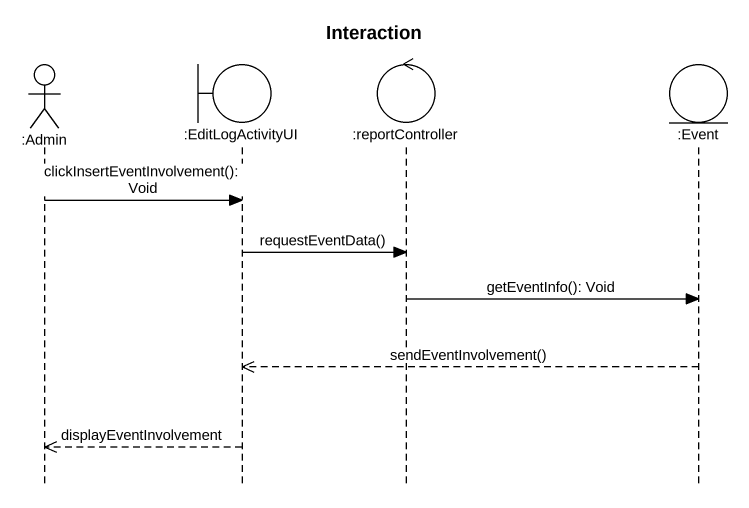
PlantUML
@startuml
title Interaction
hide footbox
actor ":Admin" as Admin
boundary ":EditLogActivityUI" as EditLogActivityUI
control ":reportController" as reportController
entity ":Event" as Event

Admin -> EditLogActivityUI : clickInsertEventInvolvement(): Void
EditLogActivityUI -> reportController : requestEventData()
reportController -> Event : getEventInfo(): Void
Event -->> EditLogActivityUI : sendEventInvolvement()
EditLogActivityUI -->> Admin : displayEventInvolvement
@enduml
